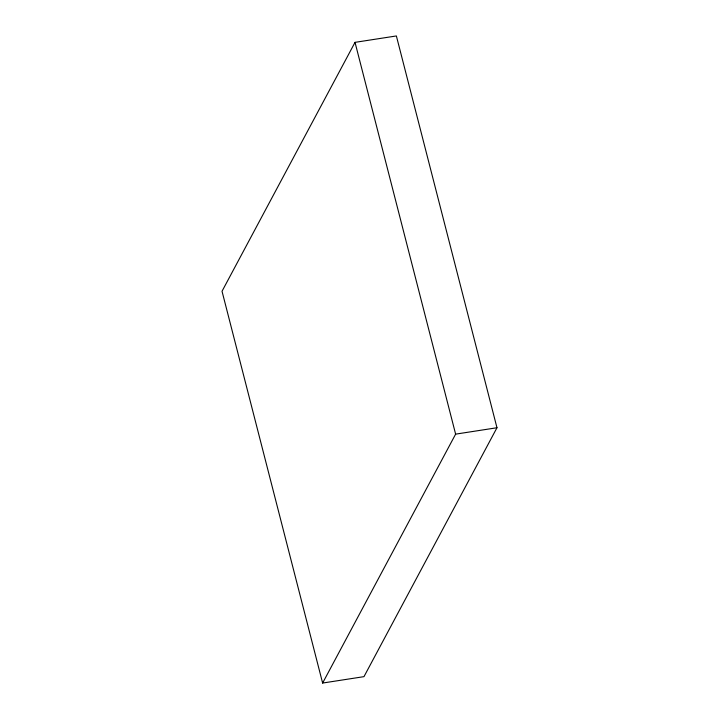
<?xml version="1.0" encoding="UTF-8"?>
<svg xmlns="http://www.w3.org/2000/svg" width="719" height="719" viewBox="0 0 719 719"><rect width="100%" height="100%" fill="white"/><g stroke="black" fill="none" stroke-linecap="round" stroke-linejoin="round"><path stroke-width="1.08" d="M355.024 42.349L222.027 291.258L322.624 683.05L363.976 676.651L496.973 427.742L396.376 35.95L355.024 42.349L455.621 434.141L322.624 683.05M455.621 434.141L496.973 427.742"/></g></svg>
